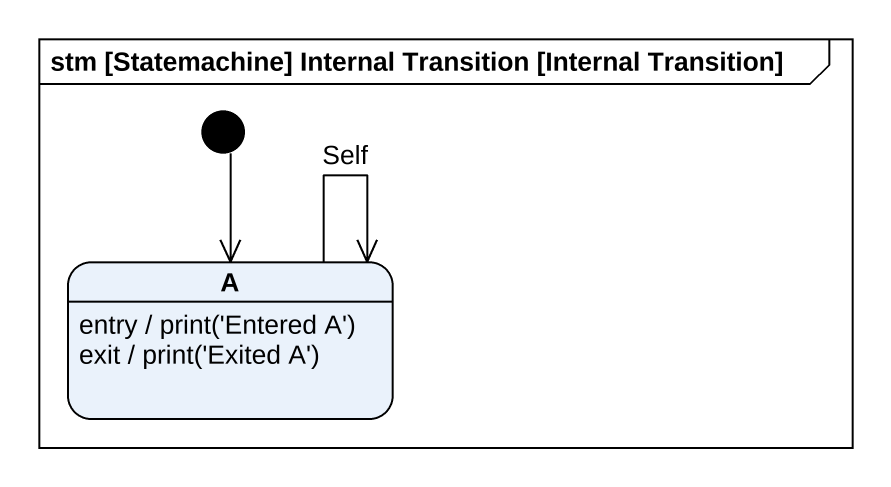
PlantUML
@startuml
mainframe stm [Statemachine] Internal Transition [Internal Transition]
hide empty description
state A
A : entry / print('Entered A')
A : exit / print('Exited A')
[*] --> A
A --> A : Self
@enduml
